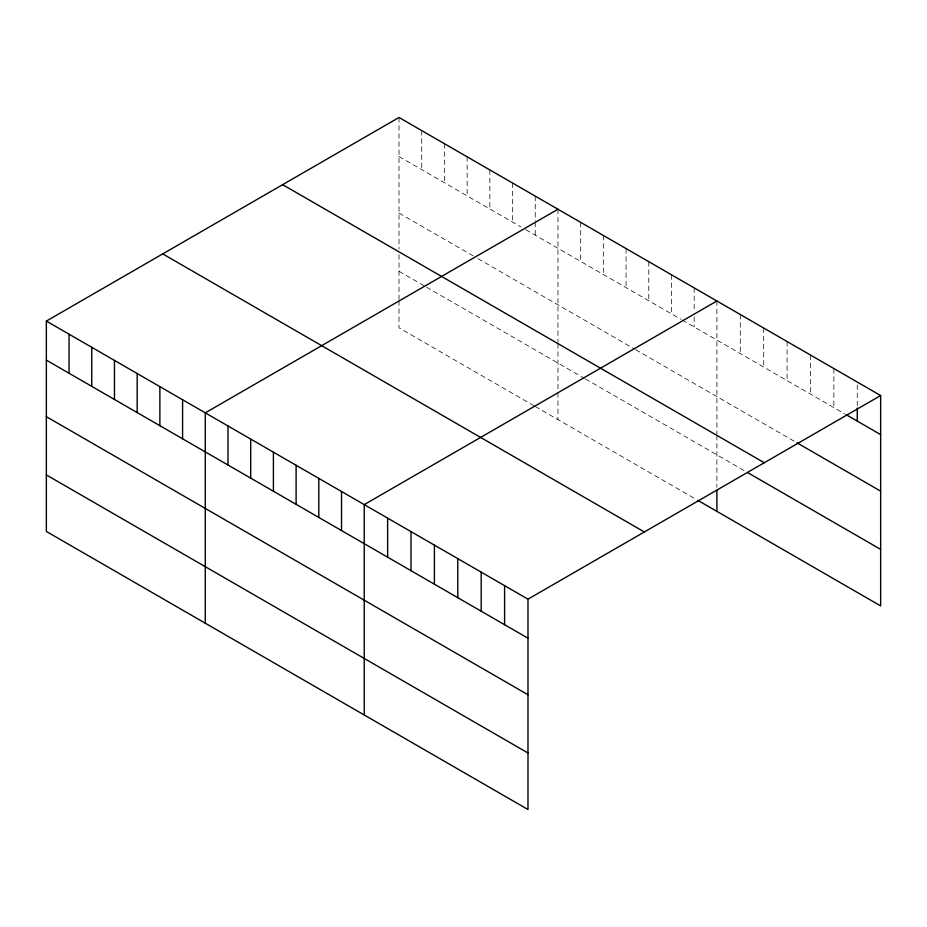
<?xml version="1.0" encoding="UTF-8"?>
<svg xmlns="http://www.w3.org/2000/svg" width="927" height="927" viewBox="0 0 927 927"><rect width="100%" height="100%" fill="white"/><g stroke="black" fill="none" stroke-linecap="round" stroke-linejoin="round"><path stroke-width="0.7" stroke-dasharray="4.63 3.48" d="M399.016 117.474L399.016 249.12M399.016 156.536L520.904 226.906M525.69 229.664L681.044 319.363M682.237 320.047L844.949 413.987M399.016 213.059L473.106 255.84M477.892 258.598L634.439 348.981M635.632 349.676L795.69 442.086M399.016 271.31L425.308 286.489M426.501 287.173L584.242 378.251M585.447 378.946L746.444 471.889M534.056 405.806L399.016 327.845L399.016 300.985M535.25 406.49L696.583 499.641M857.255 384.937L857.255 406.629M833.86 368.54L833.86 407.59M810.465 355.029L810.465 394.079M787.081 341.518L787.081 380.58M763.686 328.019L763.686 367.069M740.291 314.508L740.291 353.558M716.895 301.008L716.895 434.033M716.895 435.423L716.895 487.335M694.184 287.891L694.184 311.043M694.184 316.825L694.184 326.953M671.484 274.786L671.484 313.836M648.773 261.681L648.773 300.73M626.073 248.563L626.073 287.625M603.373 235.458L603.373 274.508M580.661 222.353L580.661 261.402M557.961 209.247L557.961 342.272M557.961 343.662L557.961 389.919M557.961 392.747L557.961 419.607M535.25 196.13L535.25 220.719M535.25 222.167L535.25 235.191M512.55 183.025L512.55 222.074M489.838 169.919L489.838 208.969M467.138 156.802L467.138 195.864M444.427 143.697L444.427 182.746M421.727 130.591L421.727 169.641M399.016 254.67L399.016 299.572"/><path stroke-width="1.39" d="M46.35 321.09L527.984 599.155L527.984 809.526L46.35 531.449L46.35 321.09L399.016 117.474L880.65 395.551L880.65 605.91L697.776 500.325M557.961 209.247L205.284 412.851L205.284 623.211M716.895 301.008L364.23 504.612L364.23 714.972M527.984 599.155L880.65 395.551M846.177 414.693L880.65 434.601M796.93 442.793L880.65 491.136M282.642 184.67L764.265 462.735M747.672 472.608L880.65 549.375M162.735 253.894L644.358 531.971M46.35 360.139L527.984 638.216M46.35 416.675L527.984 694.74M46.35 474.925L527.984 752.991M857.255 408.077L857.255 421.09M716.895 490.163L716.895 511.368M504.589 585.655L504.589 624.705M481.194 572.144L481.194 611.194M457.799 558.645L457.799 597.695M434.404 545.134L434.404 584.184M411.02 531.623L411.02 570.684M387.625 518.123L387.625 557.173M341.518 491.507L341.518 530.557M318.818 478.402L318.818 517.451M296.107 465.284L296.107 504.346M273.407 452.179L273.407 491.229M250.696 439.074L250.696 478.123M227.996 425.957L227.996 465.018M182.584 399.746L182.584 438.795M159.873 386.64L159.873 425.69M137.173 373.523L137.173 412.573M114.461 360.418L114.461 399.467M91.761 347.312L91.761 386.362M69.05 334.195L69.05 373.257"/></g></svg>
